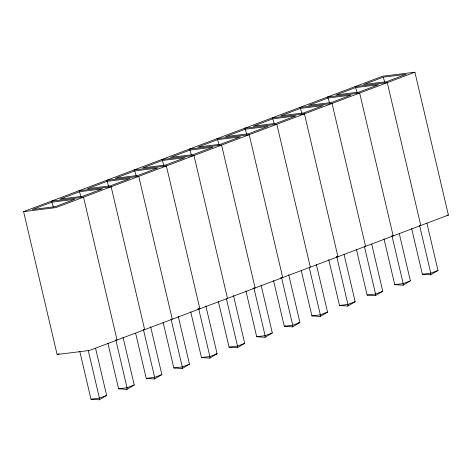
<?xml version="1.0" encoding="UTF-8"?>
<svg xmlns="http://www.w3.org/2000/svg" width="472" height="472" viewBox="0 0 472 472"><rect width="100%" height="100%" fill="white"/><g stroke="black" fill="none" stroke-linecap="round" stroke-linejoin="round"><path stroke-width="0.71" d="M79.756 351.304L90.996 399.206L99.344 399.79L99.427 398.156L88.193 350.253M107.876 343.032L118.608 388.792L126.956 389.376L127.039 387.742L115.805 339.834M135.653 333.332L146.22 378.379L154.568 378.963L154.657 377.329L143.417 329.421M163.1 322.199L173.832 367.959L182.18 368.543L182.269 366.909L171.029 319.007M190.712 311.786L201.45 357.546L209.792 358.13L209.881 356.496L198.647 308.594M218.329 301.372L229.062 347.132L237.41 347.716L237.493 346.082L226.424 298.888M245.941 290.953L256.674 336.713L265.022 337.303L265.105 335.669L254.036 288.475M273.553 280.539L284.286 326.299L292.634 326.884L292.723 325.249L281.654 278.061M301.165 270.126L311.898 315.886L320.246 316.47L320.335 314.836L309.266 267.648M328.777 259.712L339.516 305.472L347.858 306.057L347.947 304.422L336.713 256.514M356.395 249.293L367.127 295.053L375.476 295.637L375.559 294.003L364.49 246.815M384.007 238.879L394.739 284.64L403.088 285.224L403.171 283.589L391.937 235.687M411.619 228.466L422.351 274.226L430.7 274.81L430.788 273.176L419.549 225.268M99.344 399.79L106.637 395.442L95.568 348.248M126.956 389.376L134.249 385.022L123.009 337.12M154.568 378.963L161.861 374.609L150.627 326.701M182.18 368.543L189.473 364.195L178.239 316.287M209.792 358.13L217.085 353.776L205.851 305.874M237.41 347.716L244.702 343.362L233.463 295.46M265.022 337.303L272.315 332.949L261.075 285.041M292.634 326.884L299.926 322.535L288.693 274.627M320.246 316.47L327.538 312.116L316.305 264.214M347.858 306.057L355.151 301.702L344.082 254.514M375.476 295.637L382.768 291.289L371.7 244.095M403.088 285.224L410.38 280.87L399.312 233.681M430.7 274.81L437.992 270.456L426.924 223.268M23.6 211.627L382.574 76.228L414.894 72.21L448.4 215.073L89.426 350.472L57.106 354.49L23.6 211.627L55.92 207.603L414.894 72.21M51.896 202.146L32.332 209.527L55.236 206.677L74.8 199.296L51.896 202.146L53.36 207.013M79.514 191.726L59.944 199.107L82.848 196.258L102.418 188.877L79.514 191.726L80.977 196.6M107.126 181.313L87.556 188.694L110.46 185.844L130.03 178.463L107.126 181.313L108.59 186.18M134.738 170.899L115.168 178.28L138.072 175.431L157.642 168.05L134.738 170.899L136.201 175.767M162.35 160.48L142.786 167.861L165.69 165.011L185.254 157.63L162.35 160.48L163.813 165.353M189.962 150.066L170.398 157.447L193.302 154.598L212.866 147.217L189.962 150.066L191.425 154.934M217.58 139.653L198.01 147.034L220.914 144.184L240.484 136.803L217.58 139.653L219.043 144.52M245.192 129.239L225.622 136.62L248.526 133.771L268.096 126.39L245.192 129.239L246.655 134.107M272.804 118.82L253.234 126.201L276.138 123.351L295.708 115.97L272.804 118.82L274.267 123.694M300.416 108.407L280.852 115.787L303.756 112.938L323.32 105.557L300.416 108.407L301.879 113.274M328.028 97.993L308.464 105.374L331.368 102.524L350.932 95.143L328.028 97.993L329.491 102.861M355.646 87.574L336.076 94.955L358.98 92.105L378.55 84.724L355.646 87.574L357.109 92.447M383.258 77.16L363.688 84.541L386.592 81.691L406.162 74.311L383.258 77.16L384.721 82.034M57.106 354.49L59.13 353.729M257.983 336.223L256.674 336.713L265.105 335.669L272.315 332.949M285.595 325.804L284.286 326.299L292.723 325.249L299.926 322.535L298.522 322.706M106.637 395.442L99.427 398.156L90.996 399.206M134.249 385.022L127.039 387.742L118.608 388.792M161.861 374.609L154.657 377.329L146.22 378.379M189.473 364.195L182.269 366.909L173.832 367.959M244.702 343.362L237.493 346.082L229.062 347.132M327.538 312.116L320.335 314.836L311.898 315.886M355.151 301.702L347.947 304.422L339.516 305.472M382.768 291.289L375.559 294.003L367.127 295.053M410.38 280.87L403.171 283.589L394.739 284.64M437.992 270.456L430.788 273.176L422.351 274.226M354.956 86.647L387.276 82.624L420.788 225.486L419.348 225.663M327.344 97.061L359.664 93.037L393.176 235.9L391.736 236.083M299.732 107.474L332.052 103.456L365.558 246.319M272.12 117.888L304.44 113.87L337.946 256.733L336.512 256.91M244.508 128.307L276.828 124.284L310.334 267.146M216.89 138.721L249.21 134.697L282.722 277.565L280.569 277.831M189.278 149.134L221.598 145.116L255.11 287.979L252.951 288.245M161.666 159.554L193.986 155.53L227.492 298.392M134.054 169.967L166.374 165.943L199.88 308.806L197.727 309.077M106.442 180.381L138.762 176.363L172.268 319.225M78.824 190.794L111.144 186.776L144.656 329.639L143.217 329.816M51.212 201.214L83.532 197.19L117.044 340.052L115.605 340.235M446.966 215.25L448.4 215.073M215.68 353.953L217.085 353.776L209.881 356.496L201.45 357.546"/></g></svg>
